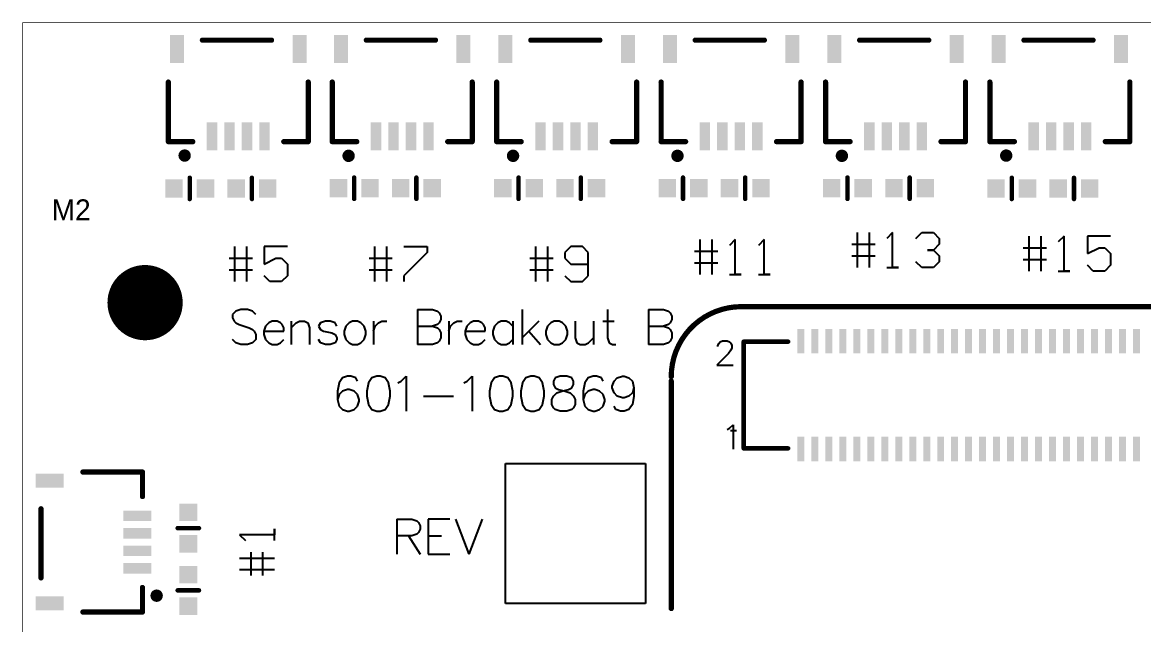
# Model space of a CAD drawing. Extents: x 385 to 449, y 85 to 220.
# Drawn here: x 385.26 to 417.31, y 202.43 to 219.64 of the extents above; entities that cross this region are included whole.
import ezdxf

# ---------------------------------------------------------------- set-up
doc = ezdxf.new("R2010")
doc.units = 0
for name, color, linetype in [('MECHANICAL1', 6, 'CONTINUOUS'), ('PADHOLELAYER', 156, 'CONTINUOUS'), ('TOPOVERLAY', 2, 'CONTINUOUS'), ('TOPPASTE', 8, 'CONTINUOUS')]:
    doc.layers.add(name, color=color, linetype=linetype)

msp = doc.modelspace()

# ---------------------------------------------------------------- linework, layer by layer
at = {"layer": 'MECHANICAL1', "const_width": 0.0127}
for points in [[(385.268, 219.633), (449.268, 219.633)], [(385.268, 151.633), (385.268, 219.633)]]:
    msp.add_lwpolyline(points, dxfattribs=at)
at = {"layer": 'MECHANICAL1', "const_width": 0.00635}
msp.add_lwpolyline([(385.265, 219.633, 1), (385.271, 219.633, 1)], format="xyb", close=True, dxfattribs=at)
msp.add_lwpolyline([(385.265, 219.633, 1), (385.271, 219.633, 1)], format="xyb", close=True, dxfattribs=at)
at = {"layer": 'PADHOLELAYER', "const_width": 1.075}
msp.add_lwpolyline([(388.23, 211.633, 1), (389.305, 211.633, 1)], format="xyb", close=True, dxfattribs=at)
at = {"layer": 'TOPOVERLAY'}
for p, q in [((404.634, 212.433), (404.634, 213.433)), ((404.968, 213.433), (404.968, 212.433)), ((405.634, 213.433), (405.468, 213.266)), ((405.634, 212.433), (405.634, 213.433)), ((406.467, 213.433), (406.301, 213.266)), ((406.467, 212.433), (406.467, 213.433)), ((409.134, 212.633), (409.134, 213.633)), ((409.468, 213.633), (409.468, 212.633)), ((410.134, 213.633), (409.968, 213.466)), ((410.134, 212.633), (410.134, 213.633)), ((410.801, 213.466), (410.967, 213.633)), ((410.967, 213.633), (411.3, 213.633)), ((411.3, 213.633), (411.467, 213.466)), ((411.467, 213.466), (411.467, 213.299)), ((414.034, 212.533), (414.034, 213.533)), ((414.368, 213.533), (414.368, 212.533)), ((415.034, 213.533), (414.868, 213.366)), ((415.034, 212.533), (415.034, 213.533)), ((416.367, 213.533), (415.701, 213.533)), ((415.701, 213.533), (415.701, 213.033)), ((391.334, 212.233), (391.334, 213.233)), ((391.668, 213.233), (391.668, 212.233)), ((392.834, 213.233), (392.168, 213.233)), ((392.168, 213.233), (392.168, 212.733)), ((395.334, 212.233), (395.334, 213.233)), ((395.668, 213.233), (395.668, 212.233)), ((396.168, 213.233), (396.834, 213.233)), ((396.834, 213.233), (396.834, 213.066)), ((399.934, 212.233), (399.934, 213.233)), ((400.268, 213.233), (400.268, 212.233)), ((400.934, 213.233), (400.768, 213.066)), ((401.267, 213.233), (400.934, 213.233)), ((401.434, 213.066), (401.267, 213.233)), ((408.968, 213.299), (409.468, 213.299)), ((409.468, 213.299), (409.634, 213.299)), ((411.3, 213.133), (411.134, 213.133)), ((411.134, 213.133), (411.3, 213.133)), ((411.467, 213.299), (411.3, 213.133)), ((411.3, 213.133), (411.467, 212.966)), ((413.868, 213.199), (414.368, 213.199)), ((414.368, 213.199), (414.534, 213.199)), ((415.701, 213.033), (416.034, 213.199)), ((416.034, 213.199), (416.2, 213.199)), ((416.2, 213.199), (416.367, 213.033)), ((391.168, 212.899), (391.668, 212.899)), ((391.668, 212.899), (391.834, 212.899)), ((392.168, 212.733), (392.501, 212.899)), ((392.501, 212.899), (392.667, 212.899)), ((392.667, 212.899), (392.834, 212.733)), ((395.168, 212.899), (395.668, 212.899)), ((395.668, 212.899), (395.834, 212.899)), ((396.834, 213.066), (396.168, 212.399)), ((399.768, 212.899), (400.268, 212.899)), ((400.268, 212.899), (400.434, 212.899)), ((400.768, 213.066), (400.768, 212.899)), ((400.768, 212.899), (400.934, 212.733)), ((401.434, 212.399), (401.434, 213.066)), ((404.468, 213.099), (404.968, 213.099)), ((404.968, 213.099), (405.134, 213.099)), ((408.968, 212.966), (409.634, 212.966)), ((410.967, 212.633), (410.801, 212.799)), ((411.467, 212.799), (411.3, 212.633)), ((411.467, 212.966), (411.467, 212.799)), ((413.868, 212.866), (414.534, 212.866)), ((416.367, 213.033), (416.367, 212.699)), ((391.168, 212.566), (391.834, 212.566)), ((392.834, 212.733), (392.834, 212.399)), ((395.168, 212.566), (395.834, 212.566)), ((399.768, 212.566), (400.434, 212.566)), ((400.934, 212.733), (401.434, 212.733)), ((404.468, 212.766), (405.134, 212.766)), ((409.968, 212.633), (410.301, 212.633)), ((410.301, 212.633), (410.134, 212.633)), ((411.3, 212.633), (410.967, 212.633)), ((414.868, 212.533), (415.201, 212.533)), ((415.201, 212.533), (415.034, 212.533)), ((415.867, 212.533), (415.701, 212.699)), ((416.2, 212.533), (415.867, 212.533)), ((416.367, 212.699), (416.2, 212.533)), ((392.334, 212.233), (392.168, 212.399)), ((392.667, 212.233), (392.334, 212.233)), ((392.834, 212.399), (392.667, 212.233)), ((396.168, 212.399), (396.168, 212.233)), ((400.768, 212.399), (400.934, 212.233)), ((400.934, 212.233), (401.267, 212.233)), ((401.267, 212.233), (401.434, 212.399)), ((405.468, 212.433), (405.801, 212.433)), ((405.801, 212.433), (405.634, 212.433)), ((406.301, 212.433), (406.634, 212.433)), ((406.634, 212.433), (406.467, 212.433)), ((391.363, 211.385), (391.268, 211.29)), ((391.268, 211.29), (391.268, 211.195)), ((391.268, 211.195), (391.315, 211.099)), ((391.506, 211.433), (391.363, 211.385)), ((391.696, 211.433), (391.506, 211.433)), ((391.839, 211.385), (391.696, 211.433)), ((391.934, 211.29), (391.839, 211.385)), ((396.557, 211.433), (396.557, 210.433)), ((396.557, 211.433), (396.986, 211.433)), ((396.986, 211.433), (397.128, 211.385)), ((397.128, 211.385), (397.176, 211.337)), ((397.176, 211.337), (397.224, 211.242)), ((397.224, 211.242), (397.224, 211.147)), ((399.542, 211.433), (399.542, 210.433)), ((401.989, 211.433), (401.989, 210.623)), ((403.156, 211.433), (403.156, 210.433)), ((403.156, 211.433), (403.584, 211.433)), ((403.584, 211.433), (403.727, 211.385)), ((403.727, 211.385), (403.775, 211.337)), ((403.775, 211.337), (403.822, 211.242)), ((403.822, 211.242), (403.822, 211.147)), ((391.315, 211.099), (391.363, 211.052)), ((391.363, 211.052), (391.458, 211.004)), ((391.458, 211.004), (391.744, 210.909)), ((391.744, 210.909), (391.839, 210.861)), ((392.206, 210.957), (392.158, 210.814)), ((392.301, 211.052), (392.206, 210.957)), ((392.396, 211.099), (392.301, 211.052)), ((392.539, 211.099), (392.396, 211.099)), ((392.634, 211.052), (392.539, 211.099)), ((392.682, 211.004), (392.634, 211.052)), ((392.729, 210.909), (392.682, 211.004)), ((392.729, 210.814), (392.729, 210.909)), ((392.944, 211.099), (392.944, 210.433)), ((392.944, 210.909), (393.087, 211.052)), ((393.087, 211.052), (393.182, 211.099)), ((393.182, 211.099), (393.325, 211.099)), ((393.325, 211.099), (393.42, 211.052)), ((393.42, 211.052), (393.467, 210.909)), ((393.467, 210.909), (393.467, 210.433)), ((393.777, 211.052), (393.729, 210.957)), ((393.729, 210.957), (393.777, 210.861)), ((393.92, 211.099), (393.777, 211.052)), ((394.062, 211.099), (393.92, 211.099)), ((394.205, 211.052), (394.062, 211.099)), ((394.253, 210.957), (394.205, 211.052)), ((394.51, 210.957), (394.462, 210.814)), ((394.605, 211.052), (394.51, 210.957)), ((394.7, 211.099), (394.605, 211.052)), ((394.843, 211.099), (394.7, 211.099)), ((394.938, 211.052), (394.843, 211.099)), ((395.034, 210.957), (394.938, 211.052)), ((395.081, 210.814), (395.034, 210.957)), ((395.3, 211.099), (395.3, 210.433)), ((395.3, 210.814), (395.348, 210.957)), ((395.348, 210.957), (395.443, 211.052)), ((395.443, 211.052), (395.538, 211.099)), ((395.538, 211.099), (395.681, 211.099)), ((396.557, 210.957), (396.986, 210.957)), ((397.128, 211.004), (396.986, 210.957)), ((396.986, 210.957), (397.128, 210.909)), ((397.176, 211.052), (397.128, 211.004)), ((397.128, 210.909), (397.176, 210.861)), ((397.224, 211.147), (397.176, 211.052)), ((397.447, 211.099), (397.447, 210.433)), ((397.447, 210.814), (397.495, 210.957)), ((397.495, 210.957), (397.59, 211.052)), ((397.59, 211.052), (397.686, 211.099)), ((397.686, 211.099), (397.828, 211.099)), ((397.966, 210.957), (397.919, 210.814)), ((398.062, 211.052), (397.966, 210.957)), ((398.157, 211.099), (398.062, 211.052)), ((398.3, 211.099), (398.157, 211.099)), ((398.395, 211.052), (398.3, 211.099)), ((398.443, 211.004), (398.395, 211.052)), ((398.49, 210.909), (398.443, 211.004)), ((398.49, 210.814), (398.49, 210.909)), ((398.752, 210.957), (398.704, 210.814)), ((398.847, 211.052), (398.752, 210.957)), ((398.942, 211.099), (398.847, 211.052)), ((399.085, 211.099), (398.942, 211.099)), ((399.18, 211.052), (399.085, 211.099)), ((399.276, 210.957), (399.18, 211.052)), ((399.276, 211.099), (399.276, 210.433)), ((400.018, 211.099), (399.542, 210.623)), ((400.271, 210.957), (400.223, 210.814)), ((400.366, 211.052), (400.271, 210.957)), ((400.461, 211.099), (400.366, 211.052)), ((400.604, 211.099), (400.461, 211.099)), ((400.699, 211.052), (400.604, 211.099)), ((400.794, 210.957), (400.699, 211.052)), ((400.842, 210.814), (400.794, 210.957)), ((401.061, 211.099), (401.061, 210.623)), ((401.585, 211.099), (401.585, 210.433)), ((401.847, 211.099), (402.18, 211.099)), ((403.156, 210.957), (403.584, 210.957)), ((403.727, 211.004), (403.584, 210.957)), ((403.584, 210.957), (403.727, 210.909)), ((403.775, 211.052), (403.727, 211.004)), ((403.727, 210.909), (403.775, 210.861)), ((403.822, 211.147), (403.775, 211.052)), ((391.363, 210.48), (391.268, 210.576)), ((391.839, 210.861), (391.887, 210.814)), ((391.934, 210.576), (391.839, 210.48)), ((391.887, 210.814), (391.934, 210.719)), ((391.934, 210.719), (391.934, 210.576)), ((392.158, 210.814), (392.729, 210.814)), ((392.158, 210.814), (392.158, 210.719)), ((392.158, 210.719), (392.206, 210.576)), ((392.206, 210.576), (392.301, 210.48)), ((392.634, 210.48), (392.729, 210.576)), ((393.777, 210.48), (393.729, 210.576)), ((393.777, 210.861), (393.872, 210.814)), ((393.872, 210.814), (394.11, 210.766)), ((394.11, 210.766), (394.205, 210.719)), ((394.205, 210.719), (394.253, 210.623)), ((394.253, 210.576), (394.205, 210.48)), ((394.253, 210.623), (394.253, 210.576)), ((394.462, 210.814), (394.462, 210.719)), ((394.462, 210.719), (394.51, 210.576)), ((394.51, 210.576), (394.605, 210.48)), ((394.938, 210.48), (395.034, 210.576)), ((395.034, 210.576), (395.081, 210.719)), ((395.081, 210.719), (395.081, 210.814)), ((397.176, 210.861), (397.224, 210.766)), ((397.224, 210.623), (397.176, 210.528)), ((397.224, 210.766), (397.224, 210.623)), ((397.919, 210.814), (398.49, 210.814)), ((397.919, 210.814), (397.919, 210.719)), ((397.919, 210.719), (397.966, 210.576)), ((397.966, 210.576), (398.062, 210.48)), ((398.395, 210.48), (398.49, 210.576)), ((398.704, 210.814), (398.704, 210.719)), ((398.704, 210.719), (398.752, 210.576)), ((398.752, 210.576), (398.847, 210.48)), ((399.18, 210.48), (399.276, 210.576)), ((399.733, 210.814), (400.066, 210.433)), ((400.223, 210.814), (400.223, 210.719)), ((400.223, 210.719), (400.271, 210.576)), ((400.271, 210.576), (400.366, 210.48)), ((400.699, 210.48), (400.794, 210.576)), ((400.794, 210.576), (400.842, 210.719)), ((400.842, 210.719), (400.842, 210.814)), ((401.061, 210.623), (401.109, 210.48)), ((401.442, 210.48), (401.585, 210.623)), ((401.989, 210.623), (402.037, 210.48)), ((403.775, 210.861), (403.822, 210.766)), ((403.822, 210.623), (403.775, 210.528)), ((403.822, 210.766), (403.822, 210.623)), ((391.506, 210.433), (391.363, 210.48)), ((391.696, 210.433), (391.506, 210.433)), ((391.839, 210.48), (391.696, 210.433)), ((392.301, 210.48), (392.396, 210.433)), ((392.396, 210.433), (392.539, 210.433)), ((392.539, 210.433), (392.634, 210.48)), ((393.92, 210.433), (393.777, 210.48)), ((394.062, 210.433), (393.92, 210.433)), ((394.205, 210.48), (394.062, 210.433)), ((394.605, 210.48), (394.7, 210.433)), ((394.7, 210.433), (394.843, 210.433)), ((394.843, 210.433), (394.938, 210.48)), ((396.986, 210.433), (396.557, 210.433)), ((397.128, 210.48), (396.986, 210.433)), ((397.176, 210.528), (397.128, 210.48)), ((398.062, 210.48), (398.157, 210.433)), ((398.157, 210.433), (398.3, 210.433)), ((398.3, 210.433), (398.395, 210.48)), ((398.847, 210.48), (398.942, 210.433)), ((398.942, 210.433), (399.085, 210.433)), ((399.085, 210.433), (399.18, 210.48)), ((400.366, 210.48), (400.461, 210.433)), ((400.461, 210.433), (400.604, 210.433)), ((400.604, 210.433), (400.699, 210.48)), ((401.109, 210.48), (401.204, 210.433)), ((401.204, 210.433), (401.347, 210.433)), ((401.347, 210.433), (401.442, 210.48)), ((402.037, 210.48), (402.132, 210.433)), ((402.132, 210.433), (402.227, 210.433)), ((403.584, 210.433), (403.156, 210.433)), ((403.727, 210.48), (403.584, 210.433)), ((403.775, 210.528), (403.727, 210.48)), ((405.141, 210.409), (405.174, 210.476)), ((405.141, 210.376), (405.141, 210.409)), ((405.174, 210.476), (405.208, 210.509)), ((405.208, 210.509), (405.274, 210.543)), ((405.274, 210.543), (405.408, 210.543)), ((405.408, 210.543), (405.474, 210.509)), ((405.508, 210.276), (405.441, 210.176)), ((405.474, 210.509), (405.508, 210.476)), ((405.508, 210.476), (405.541, 210.409)), ((405.541, 210.343), (405.508, 210.276)), ((405.541, 210.409), (405.541, 210.343)), ((405.441, 210.176), (405.108, 209.843)), ((405.108, 209.843), (405.574, 209.843)), ((394.315, 209.342), (394.268, 209.104)), ((394.411, 209.485), (394.315, 209.342)), ((394.554, 209.533), (394.411, 209.485)), ((394.649, 209.533), (394.554, 209.533)), ((394.792, 209.485), (394.649, 209.533)), ((394.839, 209.39), (394.792, 209.485)), ((395.153, 209.342), (395.106, 209.104)), ((395.249, 209.485), (395.153, 209.342)), ((395.391, 209.533), (395.249, 209.485)), ((395.487, 209.533), (395.391, 209.533)), ((395.629, 209.485), (395.487, 209.533)), ((395.725, 209.342), (395.629, 209.485)), ((395.772, 209.104), (395.725, 209.342)), ((395.996, 209.342), (396.091, 209.39)), ((396.091, 209.39), (396.234, 209.533)), ((396.234, 209.533), (396.234, 208.533)), ((397.881, 209.342), (397.977, 209.39)), ((397.977, 209.39), (398.119, 209.533)), ((398.119, 209.533), (398.119, 208.533)), ((398.662, 209.342), (398.615, 209.104)), ((398.757, 209.485), (398.662, 209.342)), ((398.9, 209.533), (398.757, 209.485)), ((398.995, 209.533), (398.9, 209.533)), ((399.138, 209.485), (398.995, 209.533)), ((399.233, 209.342), (399.138, 209.485)), ((399.281, 209.104), (399.233, 209.342)), ((399.552, 209.342), (399.505, 209.104)), ((399.648, 209.485), (399.552, 209.342)), ((399.79, 209.533), (399.648, 209.485)), ((399.886, 209.533), (399.79, 209.533)), ((400.029, 209.485), (399.886, 209.533)), ((400.124, 209.342), (400.029, 209.485)), ((400.171, 209.104), (400.124, 209.342)), ((400.49, 209.485), (400.443, 209.39)), ((400.443, 209.39), (400.443, 209.295)), ((400.443, 209.295), (400.49, 209.199)), ((400.633, 209.533), (400.49, 209.485)), ((400.824, 209.533), (400.633, 209.533)), ((400.966, 209.485), (400.824, 209.533)), ((401.014, 209.39), (400.966, 209.485)), ((400.966, 209.199), (401.014, 209.295)), ((401.014, 209.295), (401.014, 209.39)), ((401.333, 209.342), (401.285, 209.104)), ((401.428, 209.485), (401.333, 209.342)), ((401.571, 209.533), (401.428, 209.485)), ((401.666, 209.533), (401.571, 209.533)), ((401.809, 209.485), (401.666, 209.533)), ((401.857, 209.39), (401.809, 209.485)), ((402.123, 209.247), (402.171, 209.39)), ((402.171, 209.39), (402.266, 209.485)), ((402.266, 209.485), (402.409, 209.533)), ((402.409, 209.533), (402.457, 209.533)), ((402.457, 209.533), (402.599, 209.485)), ((402.599, 209.485), (402.695, 209.39)), ((402.695, 209.39), (402.742, 209.199)), ((394.268, 209.104), (394.268, 208.866)), ((394.315, 209.009), (394.268, 208.866)), ((394.411, 209.104), (394.315, 209.009)), ((394.554, 209.152), (394.411, 209.104)), ((394.601, 209.152), (394.554, 209.152)), ((394.744, 209.104), (394.601, 209.152)), ((394.839, 209.009), (394.744, 209.104)), ((394.887, 208.866), (394.839, 209.009)), ((395.106, 209.104), (395.106, 208.961)), ((395.106, 208.961), (395.153, 208.723)), ((395.725, 208.723), (395.772, 208.961)), ((395.772, 208.961), (395.772, 209.104)), ((396.729, 208.961), (397.586, 208.961)), ((398.615, 209.104), (398.615, 208.961)), ((398.615, 208.961), (398.662, 208.723)), ((399.233, 208.723), (399.281, 208.961)), ((399.281, 208.961), (399.281, 209.104)), ((399.505, 209.104), (399.505, 208.961)), ((399.505, 208.961), (399.552, 208.723)), ((400.124, 208.723), (400.171, 208.961)), ((400.171, 208.961), (400.171, 209.104)), ((400.395, 208.866), (400.443, 208.961)), ((400.443, 208.961), (400.538, 209.057)), ((400.49, 209.199), (400.586, 209.152)), ((400.538, 209.057), (400.681, 209.104)), ((400.586, 209.152), (400.776, 209.104)), ((400.681, 209.104), (400.871, 209.152)), ((400.776, 209.104), (400.919, 209.057)), ((400.871, 209.152), (400.966, 209.199)), ((400.919, 209.057), (401.014, 208.961)), ((401.014, 208.961), (401.062, 208.866)), ((401.285, 209.104), (401.285, 208.866)), ((401.333, 209.009), (401.285, 208.866)), ((401.428, 209.104), (401.333, 209.009)), ((401.571, 209.152), (401.428, 209.104)), ((401.619, 209.152), (401.571, 209.152)), ((401.761, 209.104), (401.619, 209.152)), ((401.857, 209.009), (401.761, 209.104)), ((401.904, 208.866), (401.857, 209.009)), ((402.123, 209.199), (402.123, 209.247)), ((402.171, 209.057), (402.123, 209.199)), ((402.266, 208.961), (402.171, 209.057)), ((402.409, 208.914), (402.266, 208.961)), ((402.599, 208.961), (402.457, 208.914)), ((402.695, 209.057), (402.599, 208.961)), ((402.742, 209.199), (402.695, 209.057)), ((402.742, 208.961), (402.695, 208.723)), ((402.742, 209.199), (402.742, 208.961)), ((394.268, 208.866), (394.315, 208.676)), ((394.315, 208.676), (394.411, 208.58)), ((394.744, 208.58), (394.839, 208.676)), ((394.839, 208.676), (394.887, 208.819)), ((394.887, 208.819), (394.887, 208.866)), ((395.153, 208.723), (395.249, 208.58)), ((395.629, 208.58), (395.725, 208.723)), ((398.662, 208.723), (398.757, 208.58)), ((399.138, 208.58), (399.233, 208.723)), ((399.552, 208.723), (399.648, 208.58)), ((400.029, 208.58), (400.124, 208.723)), ((400.395, 208.723), (400.395, 208.866)), ((400.443, 208.628), (400.395, 208.723)), ((400.49, 208.58), (400.443, 208.628)), ((401.014, 208.628), (400.966, 208.58)), ((401.062, 208.723), (401.014, 208.628)), ((401.062, 208.866), (401.062, 208.723)), ((401.285, 208.866), (401.333, 208.676)), ((401.333, 208.676), (401.428, 208.58)), ((401.761, 208.58), (401.857, 208.676)), ((401.857, 208.676), (401.904, 208.819)), ((401.904, 208.819), (401.904, 208.866)), ((402.219, 208.58), (402.171, 208.676)), ((402.457, 208.914), (402.409, 208.914)), ((402.695, 208.723), (402.599, 208.58)), ((394.411, 208.58), (394.554, 208.533)), ((394.554, 208.533), (394.601, 208.533)), ((394.601, 208.533), (394.744, 208.58)), ((395.249, 208.58), (395.391, 208.533)), ((395.391, 208.533), (395.487, 208.533)), ((395.487, 208.533), (395.629, 208.58)), ((398.757, 208.58), (398.9, 208.533)), ((398.9, 208.533), (398.995, 208.533)), ((398.995, 208.533), (399.138, 208.58)), ((399.648, 208.58), (399.79, 208.533)), ((399.79, 208.533), (399.886, 208.533)), ((399.886, 208.533), (400.029, 208.58)), ((400.633, 208.533), (400.49, 208.58)), ((400.824, 208.533), (400.633, 208.533)), ((400.966, 208.58), (400.824, 208.533)), ((401.428, 208.58), (401.571, 208.533)), ((401.571, 208.533), (401.619, 208.533)), ((401.619, 208.533), (401.761, 208.58)), ((402.361, 208.533), (402.219, 208.58)), ((402.457, 208.533), (402.361, 208.533)), ((402.599, 208.58), (402.457, 208.533)), ((405.408, 208.009), (405.474, 208.043)), ((405.474, 208.043), (405.574, 208.143)), ((405.574, 208.143), (405.574, 207.443)), ((399.068, 203.033), (399.068, 207.033)), ((399.068, 207.033), (403.068, 207.033)), ((403.068, 207.033), (403.068, 203.033)), ((395.968, 205.443), (395.968, 204.443)), ((395.968, 205.443), (396.396, 205.443)), ((396.396, 205.443), (396.539, 205.395)), ((397.477, 205.443), (396.858, 205.443)), ((396.858, 205.443), (396.858, 204.443)), ((397.644, 205.443), (398.025, 204.443)), ((398.405, 205.443), (398.025, 204.443)), ((392.468, 204.833), (392.468, 205.166)), ((392.468, 205.166), (392.468, 204.999)), ((396.539, 205.395), (396.587, 205.347)), ((396.587, 205.347), (396.634, 205.252)), ((396.634, 205.157), (396.587, 205.062)), ((396.634, 205.252), (396.634, 205.157)), ((392.468, 204.999), (391.468, 204.999)), ((391.468, 204.999), (391.635, 204.833)), ((396.396, 204.967), (395.968, 204.967)), ((396.301, 204.967), (396.634, 204.443)), ((396.539, 205.014), (396.396, 204.967)), ((396.587, 205.062), (396.539, 205.014)), ((396.858, 204.967), (397.239, 204.967)), ((391.801, 204.333), (391.801, 204.499)), ((392.135, 203.833), (392.135, 204.499)), ((391.468, 204.333), (392.468, 204.333)), ((391.801, 203.833), (391.801, 204.333)), ((396.858, 204.443), (397.477, 204.443)), ((392.468, 203.999), (391.468, 203.999)), ((403.068, 203.033), (399.068, 203.033))]:
    msp.add_line(p, q, dxfattribs=at)
for points, const_width in [([(390.407, 219.133), (390.409, 219.133)], 0.15), ([(390.407, 219.133), (391.432, 219.133)], 0.15), ([(391.432, 219.133), (391.914, 219.133)], 0.15), ([(391.914, 219.133), (392.382, 219.133)], 0.15), ([(395.093, 219.133), (395.096, 219.133)], 0.15), ([(395.093, 219.133), (396.118, 219.133)], 0.15), ([(396.118, 219.133), (396.6, 219.133)], 0.15), ([(396.6, 219.133), (397.068, 219.133)], 0.15), ([(399.793, 219.133), (399.796, 219.133)], 0.15), ([(399.793, 219.133), (400.818, 219.133)], 0.15), ([(400.818, 219.133), (401.3, 219.133)], 0.15), ([(401.3, 219.133), (401.768, 219.133)], 0.15), ([(404.493, 219.133), (404.496, 219.133)], 0.15), ([(404.493, 219.133), (405.518, 219.133)], 0.15), ([(405.518, 219.133), (406, 219.133)], 0.15), ([(406, 219.133), (406.468, 219.133)], 0.15), ([(409.193, 219.133), (409.196, 219.133)], 0.15), ([(409.193, 219.133), (410.218, 219.133)], 0.15), ([(410.218, 219.133), (410.7, 219.133)], 0.15), ([(410.7, 219.133), (411.168, 219.133)], 0.15), ([(413.89, 219.133), (413.892, 219.133)], 0.15), ([(413.89, 219.133), (414.915, 219.133)], 0.15), ([(414.915, 219.133), (415.396, 219.133)], 0.15), ([(415.396, 219.133), (415.865, 219.133)], 0.15), ([(389.432, 217.935), (389.432, 216.233)], 0.15), ([(393.432, 216.233), (393.432, 217.935)], 0.15), ([(394.118, 217.935), (394.118, 216.233)], 0.15), ([(398.118, 216.233), (398.118, 217.935)], 0.15), ([(398.818, 217.935), (398.818, 216.233)], 0.15), ([(402.818, 216.233), (402.818, 217.935)], 0.15), ([(403.518, 217.935), (403.518, 216.233)], 0.15), ([(407.518, 216.233), (407.518, 217.935)], 0.15), ([(408.218, 217.935), (408.218, 216.233)], 0.15), ([(412.218, 216.233), (412.218, 217.935)], 0.15), ([(412.915, 217.935), (412.915, 216.233)], 0.15), ([(416.915, 216.233), (416.915, 217.935)], 0.15), ([(389.432, 216.233), (390.132, 216.233)], 0.15), ([(392.732, 216.233), (393.432, 216.233)], 0.15), ([(394.118, 216.233), (394.818, 216.233)], 0.15), ([(397.418, 216.233), (398.118, 216.233)], 0.15), ([(398.818, 216.233), (399.518, 216.233)], 0.15), ([(402.118, 216.233), (402.818, 216.233)], 0.15), ([(403.518, 216.233), (404.218, 216.233)], 0.15), ([(406.818, 216.233), (407.518, 216.233)], 0.15), ([(408.218, 216.233), (408.918, 216.233)], 0.15), ([(411.518, 216.233), (412.218, 216.233)], 0.15), ([(412.915, 216.233), (413.615, 216.233)], 0.15), ([(416.215, 216.233), (416.915, 216.233)], 0.15), ([(390.044, 214.593), (390.044, 215.202)], 0.127), ([(391.822, 214.593), (391.822, 215.202)], 0.127), ([(394.744, 214.597), (394.744, 215.207)], 0.127), ([(396.522, 214.597), (396.522, 215.207)], 0.127), ([(399.444, 214.597), (399.444, 215.207)], 0.127), ([(401.222, 214.597), (401.222, 215.207)], 0.127), ([(404.144, 214.597), (404.144, 215.207)], 0.127), ([(405.922, 214.597), (405.922, 215.207)], 0.127), ([(408.844, 214.597), (408.844, 215.207)], 0.127), ([(410.622, 214.597), (410.622, 215.207)], 0.127), ([(413.54, 214.593), (413.54, 215.202)], 0.127), ([(415.318, 214.593), (415.318, 215.202)], 0.127), ([(405.807, 211.518), (428.393, 211.518)], 0.15), ([(405.878, 207.469), (405.878, 210.517)], 0.127), ([(405.878, 210.517), (407.148, 210.517)], 0.127), ([(403.807, 202.893), (403.807, 209.393)], 0.15), ([(405.878, 207.469), (407.148, 207.469)], 0.127), ([(386.991, 206.793), (388.693, 206.793)], 0.15), ([(388.693, 206.093), (388.693, 206.793)], 0.15), ([(385.793, 205.275), (385.793, 205.743)], 0.15), ([(385.793, 204.793), (385.793, 205.275)], 0.15), ([(389.699, 205.19), (390.308, 205.19)], 0.127), ([(385.793, 203.768), (385.793, 204.793)], 0.15), ([(385.793, 203.768), (385.793, 203.771)], 0.15), ([(388.693, 202.793), (388.693, 203.493)], 0.15), ([(389.699, 203.412), (390.308, 203.412)], 0.127), ([(386.991, 202.793), (388.693, 202.793)], 0.15)]:
    msp.add_lwpolyline(points, dxfattribs=dict(at, const_width=const_width))
for points, const_width in [([(390.369, 219.133, 1), (390.444, 219.133, 1)], 0.075), ([(390.369, 219.133, 1), (390.444, 219.133, 1)], 0.075), ([(390.372, 219.133, 1), (390.447, 219.133, 1)], 0.075), ([(391.394, 219.133, 1), (391.469, 219.133, 1)], 0.075), ([(391.394, 219.133, 1), (391.469, 219.133, 1)], 0.075), ([(391.876, 219.133, 1), (391.951, 219.133, 1)], 0.075), ([(391.876, 219.133, 1), (391.951, 219.133, 1)], 0.075), ([(392.344, 219.133, 1), (392.419, 219.133, 1)], 0.075), ([(395.055, 219.133, 1), (395.13, 219.133, 1)], 0.075), ([(395.055, 219.133, 1), (395.13, 219.133, 1)], 0.075), ([(395.058, 219.133, 1), (395.133, 219.133, 1)], 0.075), ([(396.08, 219.133, 1), (396.155, 219.133, 1)], 0.075), ([(396.08, 219.133, 1), (396.155, 219.133, 1)], 0.075), ([(396.562, 219.133, 1), (396.637, 219.133, 1)], 0.075), ([(396.562, 219.133, 1), (396.637, 219.133, 1)], 0.075), ([(397.03, 219.133, 1), (397.105, 219.133, 1)], 0.075), ([(399.755, 219.133, 1), (399.83, 219.133, 1)], 0.075), ([(399.755, 219.133, 1), (399.83, 219.133, 1)], 0.075), ([(399.758, 219.133, 1), (399.833, 219.133, 1)], 0.075), ([(400.78, 219.133, 1), (400.855, 219.133, 1)], 0.075), ([(400.78, 219.133, 1), (400.855, 219.133, 1)], 0.075), ([(401.262, 219.133, 1), (401.337, 219.133, 1)], 0.075), ([(401.262, 219.133, 1), (401.337, 219.133, 1)], 0.075), ([(401.73, 219.133, 1), (401.805, 219.133, 1)], 0.075), ([(404.455, 219.133, 1), (404.53, 219.133, 1)], 0.075), ([(404.455, 219.133, 1), (404.53, 219.133, 1)], 0.075), ([(404.458, 219.133, 1), (404.533, 219.133, 1)], 0.075), ([(405.48, 219.133, 1), (405.555, 219.133, 1)], 0.075), ([(405.48, 219.133, 1), (405.555, 219.133, 1)], 0.075), ([(405.962, 219.133, 1), (406.037, 219.133, 1)], 0.075), ([(405.962, 219.133, 1), (406.037, 219.133, 1)], 0.075), ([(406.43, 219.133, 1), (406.505, 219.133, 1)], 0.075), ([(409.155, 219.133, 1), (409.23, 219.133, 1)], 0.075), ([(409.155, 219.133, 1), (409.23, 219.133, 1)], 0.075), ([(409.158, 219.133, 1), (409.233, 219.133, 1)], 0.075), ([(410.18, 219.133, 1), (410.255, 219.133, 1)], 0.075), ([(410.18, 219.133, 1), (410.255, 219.133, 1)], 0.075), ([(410.662, 219.133, 1), (410.737, 219.133, 1)], 0.075), ([(410.662, 219.133, 1), (410.737, 219.133, 1)], 0.075), ([(411.13, 219.133, 1), (411.205, 219.133, 1)], 0.075), ([(413.852, 219.133, 1), (413.927, 219.133, 1)], 0.075), ([(413.852, 219.133, 1), (413.927, 219.133, 1)], 0.075), ([(413.855, 219.133, 1), (413.93, 219.133, 1)], 0.075), ([(414.877, 219.133, 1), (414.952, 219.133, 1)], 0.075), ([(414.877, 219.133, 1), (414.952, 219.133, 1)], 0.075), ([(415.359, 219.133, 1), (415.434, 219.133, 1)], 0.075), ([(415.359, 219.133, 1), (415.434, 219.133, 1)], 0.075), ([(415.827, 219.133, 1), (415.902, 219.133, 1)], 0.075), ([(389.394, 217.935, 1), (389.469, 217.935, 1)], 0.075), ([(393.394, 217.935, 1), (393.469, 217.935, 1)], 0.075), ([(394.08, 217.935, 1), (394.155, 217.935, 1)], 0.075), ([(398.08, 217.935, 1), (398.155, 217.935, 1)], 0.075), ([(398.78, 217.935, 1), (398.855, 217.935, 1)], 0.075), ([(402.78, 217.935, 1), (402.855, 217.935, 1)], 0.075), ([(403.48, 217.935, 1), (403.555, 217.935, 1)], 0.075), ([(407.48, 217.935, 1), (407.555, 217.935, 1)], 0.075), ([(408.18, 217.935, 1), (408.255, 217.935, 1)], 0.075), ([(412.18, 217.935, 1), (412.255, 217.935, 1)], 0.075), ([(412.877, 217.935, 1), (412.952, 217.935, 1)], 0.075), ([(416.877, 217.935, 1), (416.952, 217.935, 1)], 0.075), ([(389.394, 216.233, 1), (389.469, 216.233, 1)], 0.075), ([(389.394, 216.233, 1), (389.469, 216.233, 1)], 0.075), ([(390.094, 216.233, 1), (390.169, 216.233, 1)], 0.075), ([(392.694, 216.233, 1), (392.769, 216.233, 1)], 0.075), ([(393.394, 216.233, 1), (393.469, 216.233, 1)], 0.075), ([(393.394, 216.233, 1), (393.469, 216.233, 1)], 0.075), ([(394.08, 216.233, 1), (394.155, 216.233, 1)], 0.075), ([(394.08, 216.233, 1), (394.155, 216.233, 1)], 0.075), ([(394.78, 216.233, 1), (394.855, 216.233, 1)], 0.075), ([(397.38, 216.233, 1), (397.455, 216.233, 1)], 0.075), ([(398.08, 216.233, 1), (398.155, 216.233, 1)], 0.075), ([(398.08, 216.233, 1), (398.155, 216.233, 1)], 0.075), ([(398.78, 216.233, 1), (398.855, 216.233, 1)], 0.075), ([(398.78, 216.233, 1), (398.855, 216.233, 1)], 0.075), ([(399.48, 216.233, 1), (399.555, 216.233, 1)], 0.075), ([(402.08, 216.233, 1), (402.155, 216.233, 1)], 0.075), ([(402.78, 216.233, 1), (402.855, 216.233, 1)], 0.075), ([(402.78, 216.233, 1), (402.855, 216.233, 1)], 0.075), ([(403.48, 216.233, 1), (403.555, 216.233, 1)], 0.075), ([(403.48, 216.233, 1), (403.555, 216.233, 1)], 0.075), ([(404.18, 216.233, 1), (404.255, 216.233, 1)], 0.075), ([(406.78, 216.233, 1), (406.855, 216.233, 1)], 0.075), ([(407.48, 216.233, 1), (407.555, 216.233, 1)], 0.075), ([(407.48, 216.233, 1), (407.555, 216.233, 1)], 0.075), ([(408.18, 216.233, 1), (408.255, 216.233, 1)], 0.075), ([(408.18, 216.233, 1), (408.255, 216.233, 1)], 0.075), ([(408.88, 216.233, 1), (408.955, 216.233, 1)], 0.075), ([(411.48, 216.233, 1), (411.555, 216.233, 1)], 0.075), ([(412.18, 216.233, 1), (412.255, 216.233, 1)], 0.075), ([(412.18, 216.233, 1), (412.255, 216.233, 1)], 0.075), ([(412.877, 216.233, 1), (412.952, 216.233, 1)], 0.075), ([(412.877, 216.233, 1), (412.952, 216.233, 1)], 0.075), ([(413.577, 216.233, 1), (413.652, 216.233, 1)], 0.075), ([(416.177, 216.233, 1), (416.252, 216.233, 1)], 0.075), ([(416.877, 216.233, 1), (416.952, 216.233, 1)], 0.075), ([(416.877, 216.233, 1), (416.952, 216.233, 1)], 0.075), ([(389.94, 215.841, 1), (390.03, 215.841, 1)], 0.09), ([(389.94, 215.829, 1), (390.03, 215.829, 1)], 0.09), ([(394.626, 215.841, 1), (394.716, 215.841, 1)], 0.09), ([(394.627, 215.829, 1), (394.717, 215.829, 1)], 0.09), ([(399.326, 215.841, 1), (399.416, 215.841, 1)], 0.09), ([(399.327, 215.829, 1), (399.417, 215.829, 1)], 0.09), ([(404.026, 215.841, 1), (404.116, 215.841, 1)], 0.09), ([(404.027, 215.829, 1), (404.117, 215.829, 1)], 0.09), ([(408.726, 215.841, 1), (408.816, 215.841, 1)], 0.09), ([(408.727, 215.829, 1), (408.817, 215.829, 1)], 0.09), ([(413.423, 215.841, 1), (413.513, 215.841, 1)], 0.09), ([(413.423, 215.829, 1), (413.513, 215.829, 1)], 0.09), ([(390.012, 215.202, 1), (390.075, 215.202, 1)], 0.0635), ([(391.79, 215.202, 1), (391.853, 215.202, 1)], 0.0635), ([(394.712, 215.207, 1), (394.776, 215.207, 1)], 0.0635), ([(396.49, 215.207, 1), (396.554, 215.207, 1)], 0.0635), ([(399.412, 215.207, 1), (399.476, 215.207, 1)], 0.0635), ([(401.19, 215.207, 1), (401.254, 215.207, 1)], 0.0635), ([(404.112, 215.207, 1), (404.176, 215.207, 1)], 0.0635), ([(405.89, 215.207, 1), (405.954, 215.207, 1)], 0.0635), ([(408.812, 215.207, 1), (408.876, 215.207, 1)], 0.0635), ([(410.59, 215.207, 1), (410.654, 215.207, 1)], 0.0635), ([(413.509, 215.202, 1), (413.572, 215.202, 1)], 0.0635), ([(415.287, 215.202, 1), (415.35, 215.202, 1)], 0.0635), ([(390.012, 214.593, 1), (390.075, 214.593, 1)], 0.0635), ([(391.79, 214.593, 1), (391.853, 214.593, 1)], 0.0635), ([(394.712, 214.597, 1), (394.776, 214.597, 1)], 0.0635), ([(396.49, 214.597, 1), (396.554, 214.597, 1)], 0.0635), ([(399.412, 214.597, 1), (399.476, 214.597, 1)], 0.0635), ([(401.19, 214.597, 1), (401.254, 214.597, 1)], 0.0635), ([(404.112, 214.597, 1), (404.176, 214.597, 1)], 0.0635), ([(405.89, 214.597, 1), (405.954, 214.597, 1)], 0.0635), ([(408.812, 214.597, 1), (408.876, 214.597, 1)], 0.0635), ([(410.59, 214.597, 1), (410.654, 214.597, 1)], 0.0635), ([(413.509, 214.593, 1), (413.572, 214.593, 1)], 0.0635), ([(415.287, 214.593, 1), (415.35, 214.593, 1)], 0.0635), ([(405.77, 211.518, 1), (405.845, 211.518, 1)], 0.075), ([(405.77, 211.518, 1), (405.845, 211.518, 1)], 0.075), ([(405.846, 210.517, 1), (405.91, 210.517, 1)], 0.0635), ([(405.846, 210.517, 1), (405.91, 210.517, 1)], 0.0635), ([(407.116, 210.517, 1), (407.18, 210.517, 1)], 0.0635), ([(403.77, 209.518, 1), (403.845, 209.518, 1)], 0.075), ([(403.77, 209.393, 1), (403.845, 209.393, 1)], 0.075), ([(405.846, 207.469, 1), (405.91, 207.469, 1)], 0.0635), ([(405.846, 207.469, 1), (405.91, 207.469, 1)], 0.0635), ([(407.116, 207.469, 1), (407.18, 207.469, 1)], 0.0635), ([(386.953, 206.793, 1), (387.028, 206.793, 1)], 0.075), ([(388.655, 206.793, 1), (388.73, 206.793, 1)], 0.075), ([(388.655, 206.793, 1), (388.73, 206.793, 1)], 0.075), ([(388.655, 206.093, 1), (388.73, 206.093, 1)], 0.075), ([(385.755, 205.743, 1), (385.83, 205.743, 1)], 0.075), ([(385.755, 205.275, 1), (385.83, 205.275, 1)], 0.075), ([(385.755, 205.275, 1), (385.83, 205.275, 1)], 0.075), ([(389.667, 205.19, 1), (389.73, 205.19, 1)], 0.0635), ([(390.276, 205.19, 1), (390.34, 205.19, 1)], 0.0635), ([(385.755, 204.793, 1), (385.83, 204.793, 1)], 0.075), ([(385.755, 204.793, 1), (385.83, 204.793, 1)], 0.075), ([(385.755, 203.771, 1), (385.83, 203.771, 1)], 0.075), ([(385.755, 203.768, 1), (385.83, 203.768, 1)], 0.075), ([(385.755, 203.768, 1), (385.83, 203.768, 1)], 0.075), ([(388.655, 203.493, 1), (388.73, 203.493, 1)], 0.075), ([(389.04, 203.346, 1), (389.13, 203.346, 1)], 0.09), ([(389.052, 203.347, 1), (389.142, 203.347, 1)], 0.09), ([(389.667, 203.412, 1), (389.73, 203.412, 1)], 0.0635), ([(390.276, 203.412, 1), (390.34, 203.412, 1)], 0.0635), ([(386.953, 202.793, 1), (387.028, 202.793, 1)], 0.075), ([(388.655, 202.793, 1), (388.73, 202.793, 1)], 0.075), ([(388.655, 202.793, 1), (388.73, 202.793, 1)], 0.075), ([(403.77, 202.893, 1), (403.845, 202.893, 1)], 0.075)]:
    msp.add_lwpolyline(points, format="xyb", close=True, dxfattribs=dict(at, const_width=const_width))
for points, const_width in [([(389.985, 215.829, -28.866956), (389.985, 215.841)], 0.18), ([(394.672, 215.829, -28.866956), (394.671, 215.841)], 0.18), ([(399.372, 215.829, -28.866956), (399.371, 215.841)], 0.18), ([(404.072, 215.829, -28.866956), (404.071, 215.841)], 0.18), ([(408.772, 215.829, -28.866956), (408.771, 215.841)], 0.18), ([(413.468, 215.829, -28.866956), (413.468, 215.841)], 0.18), ([(403.807, 209.518, -0.414214), (405.807, 211.518)], 0.15), ([(389.097, 203.347, -28.866956), (389.085, 203.346)], 0.18)]:
    msp.add_lwpolyline(points, format="xyb", dxfattribs=dict(at, const_width=const_width))
msp.add_lwpolyline([(405.497, 207.977), (405.675, 207.977)], dxfattribs=at)
for points in [[(405.497, 207.977, 1), (405.497, 207.977, 1)], [(405.675, 207.977, 1), (405.675, 207.977, 1)]]:
    msp.add_lwpolyline(points, format="xyb", close=True, dxfattribs=at)
at = {"layer": 'TOPPASTE'}
for points in [[(389.482, 219.283), (389.482, 218.483), (389.882, 219.283), (389.882, 218.483)], [(392.982, 219.283), (392.982, 218.483), (393.382, 219.283), (393.382, 218.483)], [(394.168, 219.283), (394.168, 218.483), (394.568, 219.283), (394.568, 218.483)], [(397.668, 219.283), (397.668, 218.483), (398.068, 219.283), (398.068, 218.483)], [(398.868, 219.283), (398.868, 218.483), (399.268, 219.283), (399.268, 218.483)], [(402.368, 219.283), (402.368, 218.483), (402.768, 219.283), (402.768, 218.483)], [(403.568, 219.283), (403.568, 218.483), (403.968, 219.283), (403.968, 218.483)], [(407.068, 219.283), (407.068, 218.483), (407.468, 219.283), (407.468, 218.483)], [(408.268, 219.283), (408.268, 218.483), (408.668, 219.283), (408.668, 218.483)], [(411.768, 219.283), (411.768, 218.483), (412.168, 219.283), (412.168, 218.483)], [(412.965, 219.283), (412.965, 218.483), (413.365, 219.283), (413.365, 218.483)], [(416.465, 219.283), (416.465, 218.483), (416.865, 219.283), (416.865, 218.483)], [(390.832, 215.983), (390.832, 216.783), (390.532, 215.983), (390.532, 216.783)], [(391.332, 215.983), (391.332, 216.783), (391.032, 215.983), (391.032, 216.783)], [(391.832, 215.983), (391.832, 216.783), (391.532, 215.983), (391.532, 216.783)], [(392.332, 215.983), (392.332, 216.783), (392.032, 215.983), (392.032, 216.783)], [(395.518, 215.983), (395.518, 216.783), (395.218, 215.983), (395.218, 216.783)], [(396.018, 215.983), (396.018, 216.783), (395.718, 215.983), (395.718, 216.783)], [(396.518, 215.983), (396.518, 216.783), (396.218, 215.983), (396.218, 216.783)], [(397.018, 215.983), (397.018, 216.783), (396.718, 215.983), (396.718, 216.783)], [(400.218, 215.983), (400.218, 216.783), (399.918, 215.983), (399.918, 216.783)], [(400.718, 215.983), (400.718, 216.783), (400.418, 215.983), (400.418, 216.783)], [(401.218, 215.983), (401.218, 216.783), (400.918, 215.983), (400.918, 216.783)], [(401.718, 215.983), (401.718, 216.783), (401.418, 215.983), (401.418, 216.783)], [(404.918, 215.983), (404.918, 216.783), (404.618, 215.983), (404.618, 216.783)], [(405.418, 215.983), (405.418, 216.783), (405.118, 215.983), (405.118, 216.783)], [(405.918, 215.983), (405.918, 216.783), (405.618, 215.983), (405.618, 216.783)], [(406.418, 215.983), (406.418, 216.783), (406.118, 215.983), (406.118, 216.783)], [(409.618, 215.983), (409.618, 216.783), (409.318, 215.983), (409.318, 216.783)], [(410.118, 215.983), (410.118, 216.783), (409.818, 215.983), (409.818, 216.783)], [(410.618, 215.983), (410.618, 216.783), (410.318, 215.983), (410.318, 216.783)], [(411.118, 215.983), (411.118, 216.783), (410.818, 215.983), (410.818, 216.783)], [(414.315, 215.983), (414.315, 216.783), (414.015, 215.983), (414.015, 216.783)], [(414.815, 215.983), (414.815, 216.783), (414.515, 215.983), (414.515, 216.783)], [(415.315, 215.983), (415.315, 216.783), (415.015, 215.983), (415.015, 216.783)], [(415.815, 215.983), (415.815, 216.783), (415.515, 215.983), (415.515, 216.783)], [(389.844, 215.157), (389.344, 215.157), (389.844, 214.637), (389.344, 214.637)], [(390.744, 215.157), (390.244, 215.157), (390.744, 214.637), (390.244, 214.637)], [(391.122, 214.637), (391.622, 214.637), (391.122, 215.157), (391.622, 215.157)], [(392.022, 214.637), (392.522, 214.637), (392.022, 215.157), (392.522, 215.157)], [(394.544, 215.162), (394.044, 215.162), (394.544, 214.642), (394.044, 214.642)], [(395.444, 215.162), (394.944, 215.162), (395.444, 214.642), (394.944, 214.642)], [(395.822, 214.642), (396.322, 214.642), (395.822, 215.162), (396.322, 215.162)], [(396.722, 214.642), (397.222, 214.642), (396.722, 215.162), (397.222, 215.162)], [(399.244, 215.162), (398.744, 215.162), (399.244, 214.642), (398.744, 214.642)], [(400.144, 215.162), (399.644, 215.162), (400.144, 214.642), (399.644, 214.642)], [(400.522, 214.642), (401.022, 214.642), (400.522, 215.162), (401.022, 215.162)], [(401.422, 214.642), (401.922, 214.642), (401.422, 215.162), (401.922, 215.162)], [(403.944, 215.162), (403.444, 215.162), (403.944, 214.642), (403.444, 214.642)], [(404.844, 215.162), (404.344, 215.162), (404.844, 214.642), (404.344, 214.642)], [(405.222, 214.642), (405.722, 214.642), (405.222, 215.162), (405.722, 215.162)], [(406.122, 214.642), (406.622, 214.642), (406.122, 215.162), (406.622, 215.162)], [(408.644, 215.162), (408.144, 215.162), (408.644, 214.642), (408.144, 214.642)], [(409.544, 215.162), (409.044, 215.162), (409.544, 214.642), (409.044, 214.642)], [(409.922, 214.642), (410.422, 214.642), (409.922, 215.162), (410.422, 215.162)], [(410.822, 214.642), (411.322, 214.642), (410.822, 215.162), (411.322, 215.162)], [(413.34, 215.157), (412.84, 215.157), (413.34, 214.637), (412.84, 214.637)], [(414.24, 215.157), (413.74, 215.157), (414.24, 214.637), (413.74, 214.637)], [(414.618, 214.637), (415.118, 214.637), (414.618, 215.157), (415.118, 215.157)], [(415.518, 214.637), (416.018, 214.637), (415.518, 215.157), (416.018, 215.157)], [(407.608, 210.883), (407.408, 210.883), (407.608, 210.183), (407.408, 210.183)], [(408.008, 210.883), (407.808, 210.883), (408.008, 210.183), (407.808, 210.183)], [(408.408, 210.883), (408.208, 210.883), (408.408, 210.183), (408.208, 210.183)], [(408.808, 210.883), (408.608, 210.883), (408.808, 210.183), (408.608, 210.183)], [(409.208, 210.883), (409.008, 210.883), (409.208, 210.183), (409.008, 210.183)], [(409.608, 210.883), (409.408, 210.883), (409.608, 210.183), (409.408, 210.183)], [(410.008, 210.883), (409.808, 210.883), (410.008, 210.183), (409.808, 210.183)], [(410.408, 210.883), (410.208, 210.883), (410.408, 210.183), (410.208, 210.183)], [(410.808, 210.883), (410.608, 210.883), (410.808, 210.183), (410.608, 210.183)], [(411.208, 210.883), (411.008, 210.883), (411.208, 210.183), (411.008, 210.183)], [(411.608, 210.883), (411.408, 210.883), (411.608, 210.183), (411.408, 210.183)], [(412.008, 210.883), (411.808, 210.883), (412.008, 210.183), (411.808, 210.183)], [(412.408, 210.883), (412.208, 210.883), (412.408, 210.183), (412.208, 210.183)], [(412.808, 210.883), (412.608, 210.883), (412.808, 210.183), (412.608, 210.183)], [(413.208, 210.883), (413.008, 210.883), (413.208, 210.183), (413.008, 210.183)], [(413.608, 210.883), (413.408, 210.883), (413.608, 210.183), (413.408, 210.183)], [(414.008, 210.883), (413.808, 210.883), (414.008, 210.183), (413.808, 210.183)], [(414.408, 210.883), (414.208, 210.883), (414.408, 210.183), (414.208, 210.183)], [(414.808, 210.883), (414.608, 210.883), (414.808, 210.183), (414.608, 210.183)], [(415.208, 210.883), (415.008, 210.883), (415.208, 210.183), (415.008, 210.183)], [(415.608, 210.883), (415.408, 210.883), (415.608, 210.183), (415.408, 210.183)], [(416.008, 210.883), (415.808, 210.883), (416.008, 210.183), (415.808, 210.183)], [(416.408, 210.883), (416.208, 210.883), (416.408, 210.183), (416.208, 210.183)], [(416.808, 210.883), (416.608, 210.883), (416.808, 210.183), (416.608, 210.183)], [(417.208, 210.883), (417.008, 210.883), (417.208, 210.183), (417.008, 210.183)], [(407.608, 207.803), (407.408, 207.803), (407.608, 207.103), (407.408, 207.103)], [(408.008, 207.803), (407.808, 207.803), (408.008, 207.103), (407.808, 207.103)], [(408.408, 207.803), (408.208, 207.803), (408.408, 207.103), (408.208, 207.103)], [(408.808, 207.803), (408.608, 207.803), (408.808, 207.103), (408.608, 207.103)], [(409.208, 207.803), (409.008, 207.803), (409.208, 207.103), (409.008, 207.103)], [(409.608, 207.803), (409.408, 207.803), (409.608, 207.103), (409.408, 207.103)], [(410.008, 207.803), (409.808, 207.803), (410.008, 207.103), (409.808, 207.103)], [(410.408, 207.803), (410.208, 207.803), (410.408, 207.103), (410.208, 207.103)], [(410.808, 207.803), (410.608, 207.803), (410.808, 207.103), (410.608, 207.103)], [(411.208, 207.803), (411.008, 207.803), (411.208, 207.103), (411.008, 207.103)], [(411.608, 207.803), (411.408, 207.803), (411.608, 207.103), (411.408, 207.103)], [(412.008, 207.803), (411.808, 207.803), (412.008, 207.103), (411.808, 207.103)], [(412.408, 207.803), (412.208, 207.803), (412.408, 207.103), (412.208, 207.103)], [(412.808, 207.803), (412.608, 207.803), (412.808, 207.103), (412.608, 207.103)], [(413.208, 207.803), (413.008, 207.803), (413.208, 207.103), (413.008, 207.103)], [(413.608, 207.803), (413.408, 207.803), (413.608, 207.103), (413.408, 207.103)], [(414.008, 207.803), (413.808, 207.803), (414.008, 207.103), (413.808, 207.103)], [(414.408, 207.803), (414.208, 207.803), (414.408, 207.103), (414.208, 207.103)], [(414.808, 207.803), (414.608, 207.803), (414.808, 207.103), (414.608, 207.103)], [(415.208, 207.803), (415.008, 207.803), (415.208, 207.103), (415.008, 207.103)], [(415.608, 207.803), (415.408, 207.803), (415.608, 207.103), (415.408, 207.103)], [(416.008, 207.803), (415.808, 207.803), (416.008, 207.103), (415.808, 207.103)], [(416.408, 207.803), (416.208, 207.803), (416.408, 207.103), (416.208, 207.103)], [(416.808, 207.803), (416.608, 207.803), (416.808, 207.103), (416.608, 207.103)], [(417.208, 207.803), (417.008, 207.803), (417.208, 207.103), (417.008, 207.103)], [(385.643, 206.343), (386.443, 206.343), (385.643, 206.743), (386.443, 206.743)], [(390.263, 205.39), (390.263, 205.89), (389.743, 205.39), (389.743, 205.89)], [(388.943, 205.693), (388.143, 205.693), (388.943, 205.393), (388.143, 205.393)], [(388.943, 205.193), (388.143, 205.193), (388.943, 204.893), (388.143, 204.893)], [(390.263, 204.49), (390.263, 204.99), (389.743, 204.49), (389.743, 204.99)], [(388.943, 204.693), (388.143, 204.693), (388.943, 204.393), (388.143, 204.393)], [(388.943, 204.193), (388.143, 204.193), (388.943, 203.893), (388.143, 203.893)], [(389.743, 204.112), (389.743, 203.612), (390.263, 204.112), (390.263, 203.612)], [(385.643, 202.843), (386.443, 202.843), (385.643, 203.243), (386.443, 203.243)], [(389.743, 203.212), (389.743, 202.712), (390.263, 203.212), (390.263, 202.712)]]:
    msp.add_solid(points, dxfattribs=at)

# ---------------------------------------------------------------- texts
at = {"layer": 'TOPOVERLAY'}
msp.add_text('M2', height=0.6, dxfattribs=at).set_placement((386.098, 213.983))

doc.saveas('drawing.dxf')
